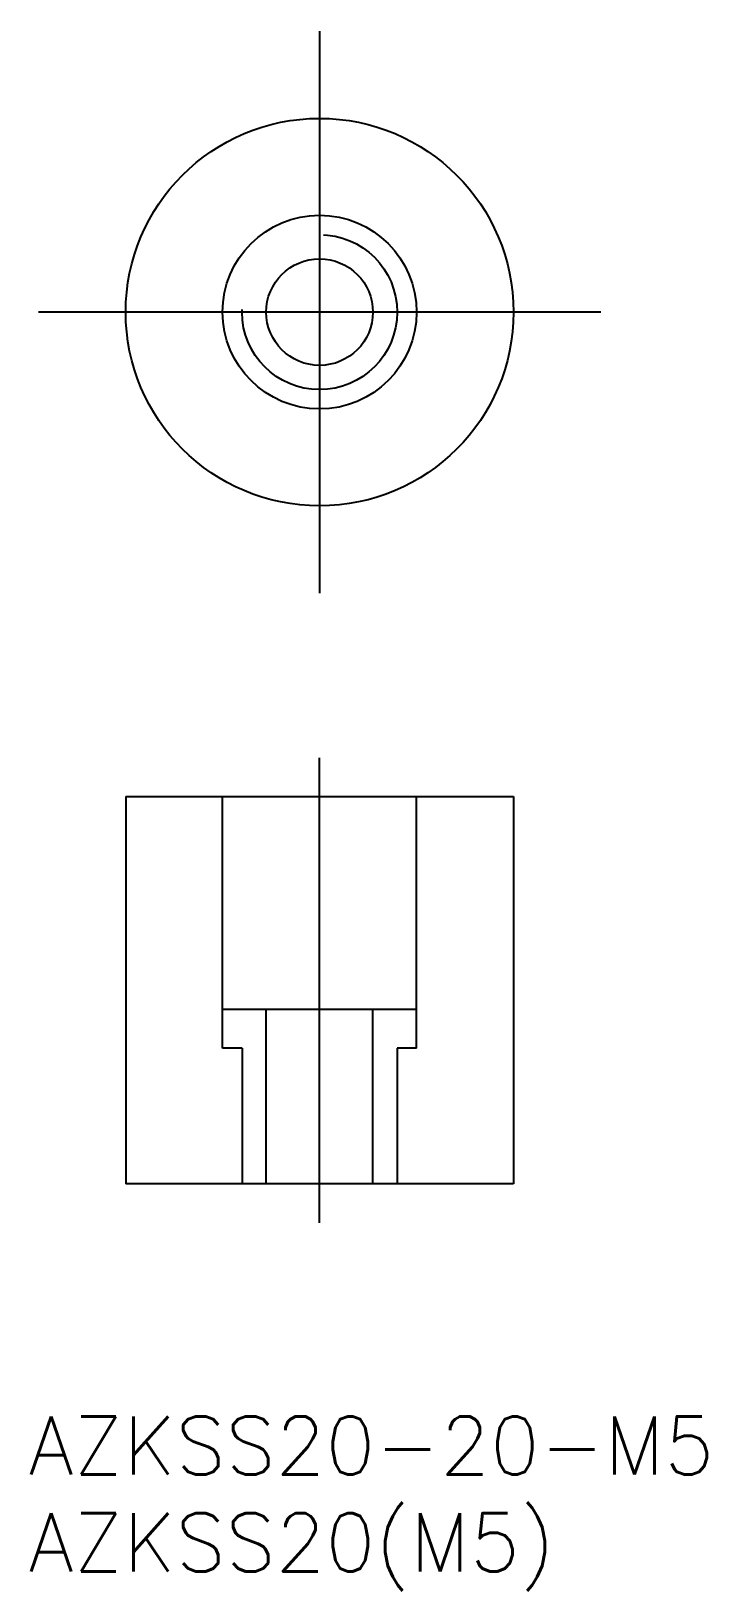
# Model space of a CAD drawing. Extents: x -14.9 to 20, y -66 to 14.5.
import ezdxf

# ---------------------------------------------------------------- set-up
doc = ezdxf.new("R2010")
doc.units = 0
doc.linetypes.add('CENTER', pattern=[50.8, 31.75, -6.35, 6.35, -6.35])
doc.linetypes.add('DASHED', pattern=[19.05, 12.7, -6.35])
doc.layers.get('0').update_dxf_attribs({"linetype": 'CONTINUOUS'})
doc.layers.add('CENTER', color=1, linetype='CENTER')
doc.styles.get("Standard").update_dxf_attribs({"font": 'txt.shx', "height": 3, "bigfont": 'bigfont.shx'})

# ---------------------------------------------------------------- blocks, each defined once
blk = doc.blocks.new('*U11')
at = {"color": 7, "linetype": 'CONTINUOUS'}
blk.add_text('AZKSS20-20-M5', height=3, dxfattribs=at).set_placement((-15, -60))
blk = doc.blocks.new('*U12')
at = {"color": 7, "linetype": 'CONTINUOUS'}
blk.add_text('AZKSS20(M5)', height=3, dxfattribs=at).set_placement((-15, -65))

msp = doc.modelspace()

# ---------------------------------------------------------------- linework, layer by layer
at = {"color": 7, "linetype": 'CONTINUOUS'}
for p, q in [((-10, -25), (10, -25)), ((-10, -25), (-10, -45)), ((-5, -38), (-5, -25)), ((5, -38), (5, -25)), ((10, -25), (10, -45)), ((5, -36), (-5, -36)), ((-2.75, -45), (-2.75, -36)), ((2.75, -45), (2.75, -36)), ((-4, -38), (-5, -38)), ((-4, -38), (-4, -45)), ((5, -38), (4, -38)), ((4, -38), (4, -45)), ((10, -45), (-10, -45))]:
    msp.add_line(p, q, dxfattribs=at)
for radius in [10, 5, 2.75]:
    msp.add_circle((0, 0), radius, dxfattribs=at)
at = {"color": 3, "linetype": 'DASHED'}
msp.add_circle((0, 0), 4, dxfattribs=at)
at = {"layer": 'CENTER', "color": 1, "linetype": 'CENTER'}
for p, q in [((0, 14.5), (0, -14.5)), ((14.5, 0), (-14.5, 0)), ((0, -47), (0, -23))]:
    msp.add_line(p, q, dxfattribs=at)

# ---------------------------------------------------------------- block references
at = {"color": 7, "linetype": 'CONTINUOUS'}
for name in ['*U11', '*U12']:
    msp.add_blockref(name, (0, 0), dxfattribs=at)

doc.saveas('drawing.dxf')
